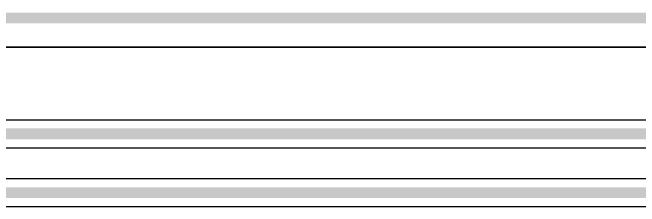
# Model space of a CAD drawing. Header units: millimetres. Extents: x 0 to 6.84, y 0 to 5.18.
# Drawn here: x 1.154 to 1.932, y 2.563 to 2.804 of the extents above; entities that cross this region are included whole.
import ezdxf

# ---------------------------------------------------------------- set-up
doc = ezdxf.new("R2010")
doc.units = ezdxf.units.MM
doc.header["$MEASUREMENT"] = 0
doc.layers.add('TopLayer', color=1, linetype='Continuous')

msp = doc.modelspace()

# ---------------------------------------------------------------- linework, layer by layer
at = {"layer": 'TopLayer'}
for p, q in [((5.417, 2.7609354), (0.727, 2.7609354)), ((0.7331111, 2.7609354), (5.417, 2.7609354)), ((2.057908, 2.6701154), (0.81686, 2.6701154)), ((0.8097649, 2.6358572), (2.057908, 2.6358572)), ((2.11168, 2.5971296), (0.8130956, 2.5971296)), ((0.8060005, 2.5628714), (2.11168, 2.5628714))]:
    msp.add_line(p, q, dxfattribs=at)
at = {"layer": 'TopLayer', "const_width": 0.0136}
for points in [[(0.8040005, 2.7970005), (5.2272189, 2.7970005)], [(0.8097649, 2.6529863), (2.0716243, 2.6529863)], [(0.8060005, 2.5800005), (2.1253963, 2.5800005)]]:
    msp.add_lwpolyline(points, dxfattribs=at)

doc.saveas('drawing.dxf')
